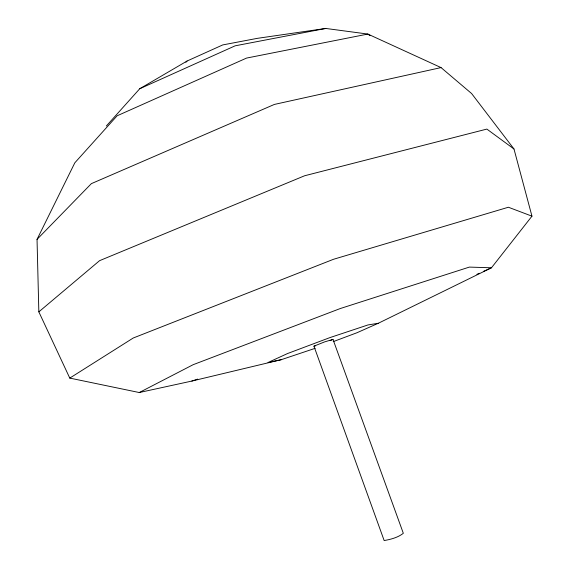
<?xml version="1.0" encoding="UTF-8"?>
<svg xmlns="http://www.w3.org/2000/svg" width="569" height="569" viewBox="0 0 569 569"><rect width="100%" height="100%" fill="white"/><g stroke="black" fill="none" stroke-linecap="round" stroke-linejoin="round"><path stroke-width="0.85" d="M315.169 348.32L281.314 359.672L191.824 381.066L139.263 392.532L69.781 378.101L38.841 311.862L37.035 239.378L74.831 162.798L117.114 115.799L246.569 58.074L367.851 34.062L441.046 67.59L471.616 93.544L513.985 148.993L531.965 216.17L491.467 267.779L378.335 323.256L356.998 332.73L333.221 341.642M106.325 126.019L139.775 88.714L187.08 61.018L222.742 44.923L257.309 38.351L325.76 28.45L367.851 34.062L369.971 35.669M185.892 62.291L187.08 61.018M37.035 239.378L91.367 183.638L274.393 104.426L441.046 67.59M38.841 311.862L99.568 260.673L304.614 175.764L486.865 129.085L513.985 148.993M69.781 378.101L133.231 338.014L333.569 259.265L508.394 207.237L531.965 216.17M139.263 392.532L193.183 364.679L340.29 308.533L469.361 267.096L491.467 267.779L483.366 271.427M313.939 346.172L324.536 341.919L332.993 339.387L403.329 533.302C397.98 537.513 390.825 539.405 384.16 540.55L313.939 346.172L315.333 345.895M476.879 274.343L479.311 273.248M139.775 88.714L235.146 45.819L325.76 28.45M330.148 340.675L332.993 339.387M191.824 381.066L197.713 379.11M281.314 359.672L267.999 362.517L287.501 353.555L329.842 337.63L368.008 324.935L378.335 323.256"/></g></svg>
